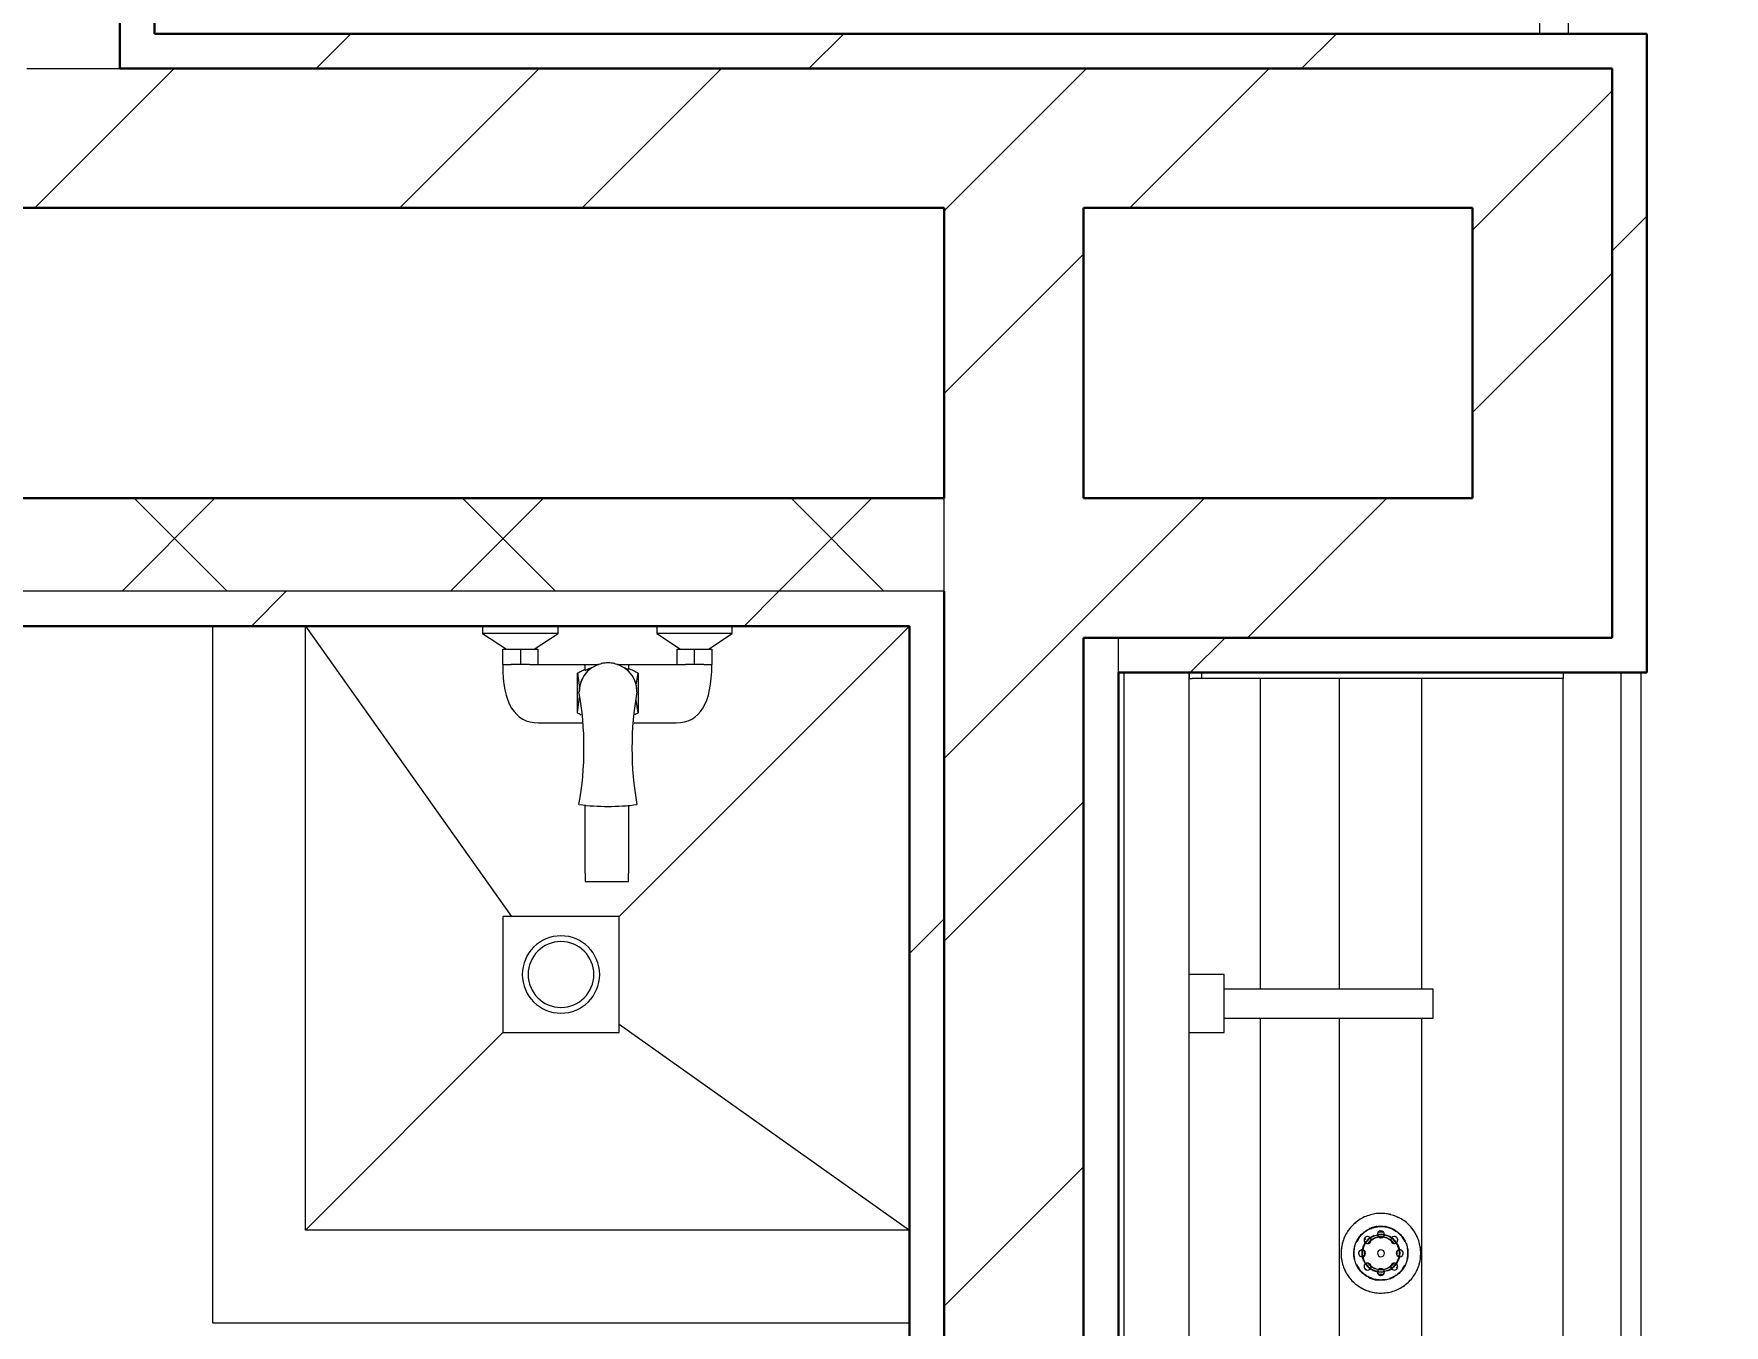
# Model space of a CAD drawing. Header units: millimetres. Extents: x -695119 to 412940, y -249585 to 622758.
# Drawn here: x 30243 to 31699, y 70698 to 71810 of the extents above; entities that cross this region are included whole.
import ezdxf
from ezdxf import colors
from ezdxf.entities.mleader import LeaderData, LeaderLine
from ezdxf.math import Vec2, Vec3

# ---------------------------------------------------------------- set-up
doc = ezdxf.new("R2010")
doc.units = ezdxf.units.MM
for name, color, linetype, lineweight in [('Витраж', 252, 'Continuous', 9), ('Обобщенные модели', 8, 'Continuous', 18), ('Сантехника', 252, 'Continuous', 18), ('Стены наружные', 252, 'Continuous', 18), ('Стены штриховка', 7, 'Continuous', 9)]:
    doc.layers.add(name, color=color, linetype=linetype, lineweight=lineweight)
doc.styles.add('GOST-2.304_Type-B_shrink', font='', dxfattribs={"width": 0.8})
doc.styles.get('GOST-2.304_Type-B_shrink').set_extended_font_data('GOST type B')

# ---------------------------------------------------------------- blocks, each defined once
blk = doc.blocks.new('1 этаж')
at = {"layer": 'Витраж', "color": 251, "lineweight": 18, "true_color": 0x636466}
for p, q in [((-13410.3, -9341.7), (-13410.3, -9366.7)), ((-13385.3, -9366.7), (-13385.3, -9341.7)), ((-13410.3, -9366.7), (-13385.3, -9366.7))]:
    blk.add_line(p, q, dxfattribs=at)
at = {"layer": 'Обобщенные модели', "color": 251, "true_color": 0x636466}
for p, q in [((-14552.8, -9876.7), (-14552.8, -10476.7)), ((-14472.8, -10396.7), (-14472.8, -9876.7)), ((-14472.8, -9876.7), (-14295.5, -10126.7)), ((-13952.8, -9876.7), (-14202.8, -10126.7)), ((-14472.8, -10396.7), (-14302.8, -10226.7)), ((-14202.8, -10219.5), (-13952.8, -10396.7)), ((-13952.8, -10396.7), (-14472.8, -10396.7)), ((-14552.8, -10476.7), (-13952.8, -10476.7))]:
    blk.add_line(p, q, dxfattribs=at)
at = {"layer": 'Обобщенные модели', "color": 251, "lineweight": 9, "true_color": 0x636466}
for centre, radius, start, end in [((-14212.3, -9933.2), 24.9, 0, 180), ((-14509.6, -9981.8), 276.6, 349.8828, 10.1172), ((-13915.1, -9981.8), 276.6, 169.8828, 190.1172), ((-14212.3, -9846), 186, 262.307, 277.693)]:
    blk.add_arc(centre, radius, start, end, dxfattribs=at)
for points, knots in [([(-14220.2, -9909.6), (-14220.4, -9909.6), (-14221.1, -9909.9), (-14221.9, -9910.2), (-14222.7, -9910.6), (-14223.2, -9910.8), (-14223.4, -9910.9)], [0.1967317, 0.1967317, 0.1967317, 0.1967317, 0.21428571, 0.25, 0.26785714, 0.28571429, 0.28571429, 0.28571429, 0.28571429]), ([(-14212.3, -9908.3), (-14213.3, -9908.3), (-14214.8, -9908.4), (-14216.7, -9908.7), (-14217.7, -9908.9), (-14218.1, -9909)], [0, 0, 0, 0, 0.0714286, 0.1071429, 0.1428571, 0.1428571, 0.1428571, 0.1428571]), ([(-14206.6, -9909), (-14207, -9908.9), (-14208, -9908.7), (-14209.9, -9908.4), (-14211.3, -9908.3), (-14212.3, -9908.3)], [0.8571429, 0.8571429, 0.8571429, 0.8571429, 0.8928571, 0.9285714, 1, 1, 1, 1]), ([(-14201.3, -9910.9), (-14201.5, -9910.8), (-14202, -9910.6), (-14202.8, -9910.2), (-14203.6, -9909.9), (-14204.3, -9909.6), (-14204.5, -9909.6)], [0.71428571, 0.71428571, 0.71428571, 0.71428571, 0.73214286, 0.75, 0.78571429, 0.8032683, 0.8032683, 0.8032683, 0.8032683]), ([(-14234.6, -9922), (-14234.8, -9922.5), (-14235.2, -9923.3), (-14235.6, -9924.4), (-14235.9, -9925), (-14235.9, -9925.3)], [0.71428571, 0.71428571, 0.71428571, 0.71428571, 0.75, 0.78571429, 0.80227909, 0.80227909, 0.80227909, 0.80227909]), ([(-14231.6, -9917.5), (-14231.9, -9917.8), (-14232.4, -9918.5), (-14232.9, -9919.2), (-14233.1, -9919.5)], [0.57142857, 0.57142857, 0.57142857, 0.57142857, 0.60714286, 0.63719083, 0.63719083, 0.63719083, 0.63719083]), ([(-14226, -9912.3), (-14226.2, -9912.5), (-14226.7, -9912.8), (-14227.3, -9913.3), (-14227.9, -9913.7), (-14228.4, -9914.1), (-14228.8, -9914.5), (-14229, -9914.7), (-14229.1, -9914.8)], [0.365798, 0.365798, 0.365798, 0.365798, 0.3928571, 0.4107143, 0.4285714, 0.4464286, 0.4642857, 0.4733784, 0.4733784, 0.4733784, 0.4733784]), ([(-14195.6, -9914.8), (-14195.6, -9914.7), (-14196.1, -9914.4), (-14196.7, -9913.9), (-14197.4, -9913.3), (-14198, -9912.8), (-14198.4, -9912.5), (-14198.7, -9912.3)], [0.5266216, 0.5266216, 0.5266216, 0.5266216, 0.5357143, 0.5714286, 0.5892857, 0.6071429, 0.634202, 0.634202, 0.634202, 0.634202]), ([(-14191.6, -9919.5), (-14191.8, -9919.2), (-14192.3, -9918.5), (-14192.8, -9917.8), (-14193, -9917.5)], [0.36280917, 0.36280917, 0.36280917, 0.36280917, 0.39285714, 0.42857143, 0.42857143, 0.42857143, 0.42857143]), ([(-14188.7, -9925.3), (-14188.8, -9925), (-14189, -9924.4), (-14189.5, -9923.3), (-14189.9, -9922.5), (-14190.1, -9922)], [0.19772091, 0.19772091, 0.19772091, 0.19772091, 0.21428571, 0.25, 0.28571429, 0.28571429, 0.28571429, 0.28571429])]:
    blk.add_open_spline(points, degree=3, knots=knots, dxfattribs=at)
for points in [[(-14236.6, -9927.4), (-14237, -9929.3), (-14237.2, -9931.2), (-14237.2, -9933.2)], [(-14187.4, -9933.2), (-14187.4, -9931.2), (-14187.7, -9929.3), (-14188.1, -9927.4)]]:
    blk.add_open_spline(points, degree=3, dxfattribs=at)
at = {"layer": 'Сантехника', "color": 251, "true_color": 0x636466}
for p, q in [((-14320.3, -9876.7), (-14320.3, -9883.1)), ((-14255.3, -9883.1), (-14255.3, -9876.7)), ((-14170.3, -9876.7), (-14170.3, -9883.1)), ((-14105.3, -9883.1), (-14105.3, -9876.7)), ((-14320.3, -9883.1), (-14299.8, -9896.7)), ((-14255.3, -9883.1), (-14320.3, -9883.1)), ((-14302.8, -9896.7), (-14287.8, -9896.7)), ((-14302.8, -9909.7), (-14302.8, -9896.7)), ((-14287.8, -9896.7), (-14272.8, -9896.7)), ((-14287.8, -9896.7), (-14287.8, -9909.7)), ((-14275.8, -9896.7), (-14255.3, -9883.1)), ((-14272.8, -9896.7), (-14272.8, -9909.7)), ((-14170.3, -9883.1), (-14149.8, -9896.7)), ((-14105.3, -9883.1), (-14170.3, -9883.1)), ((-14152.8, -9896.7), (-14137.8, -9896.7)), ((-14152.8, -9909.7), (-14152.8, -9896.7)), ((-14137.8, -9896.7), (-14122.8, -9896.7)), ((-14137.8, -9909.7), (-14137.8, -9896.7)), ((-14125.8, -9896.7), (-14105.3, -9883.1)), ((-14122.8, -9896.7), (-14122.8, -9909.7)), ((-14303, -9909.8), (-14295.7, -9909.8)), ((-14287.8, -9909.7), (-14295.7, -9909.7)), ((-14279.9, -9909.7), (-14287.8, -9909.7)), ((-14279.9, -9909.8), (-14232, -9909.7)), ((-14232, -9915), (-14232, -9909.7)), ((-14232, -9909.7), (-14220.2, -9909.7)), ((-14204.5, -9909.7), (-14194.8, -9909.7)), ((-14194.8, -9909.7), (-14194.8, -9914.1)), ((-14194.8, -9909.7), (-14145.7, -9909.8)), ((-14137.8, -9909.7), (-14145.7, -9909.7)), ((-14129.9, -9909.7), (-14137.8, -9909.7)), ((-14129.9, -9909.8), (-14122.9, -9909.8)), ((-14238.7, -9951.4), (-14238.7, -9917.3)), ((-14238.7, -9917.3), (-14236.8, -9930)), ((-14188.2, -9927.6), (-14186.3, -9917.3)), ((-14186.3, -9917.3), (-14186.3, -9951.4)), ((-13767.8, -11586.7), (-13767.8, -9916.7)), ((-13711.8, -9921.7), (-13711.8, -9916.7)), ((-13711.8, -9916.7), (-13711.8, -9921.7)), ((-13711.8, -11581.7), (-13711.8, -9921.7)), ((-13711.8, -9921.7), (-13709.4, -9921.7)), ((-13700.9, -9921.7), (-13709.4, -9921.7)), ((-13700.9, -9921.7), (-13700.9, -9916.7)), ((-13389.8, -9921.7), (-13700.9, -9921.7)), ((-13650.4, -10189.3), (-13650.4, -9921.7)), ((-13582.4, -10189.2), (-13582.4, -9921.7)), ((-13511.7, -10189.2), (-13511.7, -9921.7)), ((-13389.8, -9916.7), (-13389.8, -9921.7)), ((-13389.8, -11581.7), (-13389.8, -9921.7)), ((-13339.8, -11586.7), (-13339.8, -9916.7)), ((-13322.8, -11586.7), (-13322.8, -9916.7)), ((-14238.7, -9951.4), (-14236.9, -9937.6)), ((-14186.3, -9951.4), (-14188.1, -9940.6)), ((-14272.2, -9960), (-14234.9, -9960)), ((-14189.8, -9960), (-14153.7, -9960)), ((-14232, -10089.5), (-14232, -10030.7)), ((-14194.8, -10030.9), (-14194.8, -10089.5)), ((-14232, -10089.5), (-14232, -10096.7)), ((-14232, -10096.7), (-14194.8, -10096.7)), ((-14194.8, -10096.7), (-14194.8, -10089.5)), ((-14302.8, -10126.7), (-14302.8, -10226.7)), ((-14202.8, -10126.7), (-14302.8, -10126.7)), ((-14202.8, -10226.7), (-14202.8, -10126.7)), ((-13681.8, -10176.7), (-13711.8, -10176.7)), ((-13681.8, -10226.7), (-13681.8, -10176.7)), ((-13501.8, -10189.2), (-13681.8, -10189.2)), ((-13501.8, -10214.2), (-13501.8, -10189.2)), ((-13681.8, -10214.2), (-13501.8, -10214.2)), ((-13650.4, -10739.3), (-13650.4, -10214.2)), ((-13582.4, -10739.2), (-13582.4, -10214.2)), ((-13511.7, -10739.2), (-13511.7, -10214.2)), ((-14302.8, -10226.7), (-14202.8, -10226.7)), ((-13711.8, -10226.7), (-13681.8, -10226.7))]:
    blk.add_line(p, q, dxfattribs=at)
at = {"layer": 'Сантехника', "color": 251, "true_color": 0x636466, "flags": 128}
for points in [[(-13512.5, -10416.7), (-13512.5, -10415.4), (-13512.6, -10414), (-13512.7, -10412.6), (-13512.9, -10411.3), (-13513.2, -10409.9), (-13513.5, -10408.6), (-13513.8, -10407.3), (-13514.2, -10405.9), (-13514.7, -10404.6), (-13515.2, -10403.4), (-13515.8, -10402.1), (-13516.4, -10400.9), (-13517, -10399.7), (-13517.7, -10398.5), (-13518.5, -10397.4), (-13519.3, -10396.2), (-13520.1, -10395.2), (-13521, -10394.1), (-13521.9, -10393.1), (-13522.9, -10392.1), (-13523.9, -10391.2), (-13524.9, -10390.3), (-13526, -10389.4), (-13527.1, -10388.6), (-13528.3, -10387.9), (-13529.4, -10387.2), (-13530.6, -10386.5), (-13531.9, -10385.9), (-13533.1, -10385.3), (-13534.4, -10384.8), (-13535.7, -10384.3), (-13537, -10383.9), (-13538.3, -10383.5), (-13539.6, -10383.2), (-13541, -10382.9), (-13542.3, -10382.7), (-13543.7, -10382.6), (-13545.1, -10382.5), (-13546.4, -10382.4), (-13547.8, -10382.4), (-13549.2, -10382.5), (-13550.5, -10382.6), (-13551.9, -10382.8), (-13553.3, -10383), (-13554.6, -10383.3), (-13555.9, -10383.7), (-13557.2, -10384.1), (-13558.5, -10384.5), (-13559.8, -10385), (-13561.1, -10385.5), (-13562.3, -10386.1), (-13563.5, -10386.8), (-13564.7, -10387.5), (-13565.9, -10388.2), (-13567, -10389), (-13568.1, -10389.8), (-13569.1, -10390.7), (-13570.2, -10391.6), (-13571.1, -10392.6), (-13572.1, -10393.6), (-13573, -10394.6), (-13573.9, -10395.7), (-13574.7, -10396.8), (-13575.5, -10397.9), (-13576.2, -10399), (-13576.9, -10400.2), (-13577.5, -10401.5), (-13578.1, -10402.7), (-13578.6, -10404), (-13579.1, -10405.2), (-13579.6, -10406.5), (-13579.9, -10407.9), (-13580.3, -10409.2), (-13580.5, -10410.5), (-13580.8, -10411.9), (-13580.9, -10413.3), (-13581, -10414.6), (-13581.1, -10416), (-13581.1, -10416.7)], [(-13570.1, -10416.7), (-13570.1, -10415.8), (-13570, -10414.9), (-13569.9, -10413.9), (-13569.8, -10413), (-13569.6, -10412.1), (-13569.4, -10411.2), (-13569.2, -10410.3), (-13568.9, -10409.4), (-13568.6, -10408.5), (-13568.3, -10407.7), (-13567.9, -10406.8), (-13567.5, -10406), (-13567, -10405.2), (-13566.5, -10404.4), (-13566, -10403.6), (-13565.5, -10402.8), (-13564.9, -10402.1), (-13564.3, -10401.4), (-13563.7, -10400.7), (-13563, -10400), (-13562.4, -10399.4), (-13561.6, -10398.8), (-13560.9, -10398.2), (-13560.2, -10397.6), (-13559.4, -10397.1), (-13558.6, -10396.6), (-13557.8, -10396.2), (-13557, -10395.8), (-13556.1, -10395.4), (-13555.2, -10395), (-13554.4, -10394.7), (-13553.5, -10394.4), (-13552.6, -10394.2), (-13551.7, -10393.9), (-13550.8, -10393.8), (-13549.8, -10393.6), (-13548.9, -10393.5), (-13548, -10393.5), (-13547.1, -10393.4), (-13546.1, -10393.4), (-13545.2, -10393.5), (-13544.3, -10393.6), (-13543.3, -10393.7), (-13542.4, -10393.8), (-13541.5, -10394), (-13540.6, -10394.3), (-13539.7, -10394.5), (-13538.8, -10394.8), (-13538, -10395.2), (-13537.1, -10395.5), (-13536.3, -10395.9), (-13535.4, -10396.4), (-13534.6, -10396.9), (-13533.9, -10397.4), (-13533.1, -10397.9), (-13532.3, -10398.5), (-13531.6, -10399), (-13530.9, -10399.7), (-13530.3, -10400.3), (-13529.6, -10401), (-13529, -10401.7), (-13528.4, -10402.4), (-13527.9, -10403.2), (-13527.3, -10403.9), (-13526.8, -10404.7), (-13526.4, -10405.5), (-13525.9, -10406.4), (-13525.5, -10407.2), (-13525.2, -10408.1), (-13524.8, -10408.9), (-13524.6, -10409.8), (-13524.3, -10410.7), (-13524.1, -10411.6), (-13523.9, -10412.5), (-13523.7, -10413.4), (-13523.6, -10414.4), (-13523.5, -10415.3), (-13523.5, -10416.2), (-13523.5, -10416.7)], [(-13567.2, -10406.1), (-13566.8, -10405.3), (-13566.3, -10404.5), (-13565.8, -10403.7), (-13565.3, -10403), (-13564.7, -10402.2), (-13564.1, -10401.5), (-13563.5, -10400.9), (-13562.9, -10400.2), (-13562.2, -10399.6), (-13561.5, -10399), (-13560.8, -10398.4)], [(-13563.3, -10400.3), (-13564, -10401), (-13564.6, -10401.7), (-13565.2, -10402.4), (-13565.7, -10403.2), (-13566.3, -10403.9), (-13566.8, -10404.7), (-13567.2, -10405.5)], [(-13563, -10416.7), (-13563, -10416.1), (-13562.9, -10415.4), (-13562.9, -10414.8), (-13562.8, -10414.2), (-13562.7, -10413.5), (-13562.5, -10412.9), (-13562.4, -10412.3), (-13562.2, -10411.6), (-13562, -10411), (-13561.7, -10410.4), (-13561.5, -10409.8), (-13561.2, -10409.3), (-13560.9, -10408.7), (-13560.5, -10408.1), (-13560.2, -10407.6), (-13559.8, -10407.1), (-13559.4, -10406.5), (-13559, -10406), (-13558.5, -10405.6), (-13558.1, -10405.1), (-13557.6, -10404.7), (-13557.1, -10404.2), (-13556.6, -10403.8), (-13556.1, -10403.5), (-13555.6, -10403.1)], [(-13560, -10397.9), (-13559.2, -10397.3), (-13558.5, -10396.9), (-13557.7, -10396.4), (-13556.8, -10396), (-13556, -10395.6), (-13555.1, -10395.3), (-13554.3, -10394.9), (-13553.4, -10394.7), (-13552.5, -10394.4), (-13551.6, -10394.2), (-13550.7, -10394), (-13549.8, -10393.9), (-13548.9, -10393.8), (-13548, -10393.7), (-13547.1, -10393.7), (-13546.1, -10393.7), (-13545.2, -10393.7), (-13544.3, -10393.8), (-13543.4, -10393.9), (-13542.5, -10394.1), (-13541.6, -10394.3), (-13540.7, -10394.5), (-13539.8, -10394.8), (-13538.9, -10395.1), (-13538.1, -10395.4), (-13537.2, -10395.8), (-13536.4, -10396.2), (-13535.6, -10396.6), (-13534.8, -10397.1), (-13534, -10397.6), (-13533.2, -10398.1), (-13532.5, -10398.7), (-13531.8, -10399.2), (-13531.1, -10399.9), (-13530.4, -10400.5), (-13529.8, -10401.2), (-13529.2, -10401.9), (-13528.6, -10402.6), (-13528.1, -10403.3), (-13527.6, -10404.1), (-13527.1, -10404.9), (-13526.6, -10405.7)], [(-13550.3, -10393.7), (-13551.2, -10393.8), (-13552.1, -10394), (-13553, -10394.3), (-13553.9, -10394.5), (-13554.8, -10394.8), (-13555.6, -10395.2), (-13556.5, -10395.5), (-13557.3, -10395.9)], [(-13550.2, -10400.9), (-13549.6, -10400.8), (-13548.9, -10400.7), (-13548.3, -10400.6), (-13547.6, -10400.6), (-13547, -10400.5), (-13546.3, -10400.5), (-13545.7, -10400.6), (-13545, -10400.6), (-13544.4, -10400.7), (-13543.8, -10400.8)], [(-13536.1, -10396), (-13536.7, -10395.8), (-13537.5, -10395.4), (-13538.4, -10395), (-13539.2, -10394.7), (-13540.1, -10394.4), (-13541, -10394.2), (-13541.9, -10393.9), (-13542.8, -10393.8), (-13543.8, -10393.6)], [(-13537.8, -10403.3), (-13537.3, -10403.6), (-13536.8, -10404), (-13536.3, -10404.4), (-13535.8, -10404.9), (-13535.3, -10405.3), (-13534.9, -10405.8), (-13534.4, -10406.3), (-13534, -10406.8), (-13533.6, -10407.3), (-13533.3, -10407.8), (-13532.9, -10408.4), (-13532.6, -10408.9), (-13532.3, -10409.5), (-13532, -10410.1), (-13531.8, -10410.7), (-13531.5, -10411.3), (-13531.3, -10411.9), (-13531.2, -10412.5), (-13531, -10413.2), (-13530.9, -10413.8), (-13530.8, -10414.4), (-13530.7, -10415.1), (-13530.6, -10415.7), (-13530.6, -10416.4), (-13530.6, -10416.7)], [(-13526.6, -10405.2), (-13527.1, -10404.4), (-13527.6, -10403.6), (-13528.1, -10402.8), (-13528.7, -10402.1), (-13529.3, -10401.4), (-13529.9, -10400.7), (-13530.6, -10400)], [(-13581.1, -10416.7), (-13581.1, -10418.1), (-13581, -10419.5), (-13580.9, -10420.8), (-13580.7, -10422.2), (-13580.4, -10423.5), (-13580.1, -10424.9), (-13579.8, -10426.2), (-13579.4, -10427.5), (-13578.9, -10428.8), (-13578.4, -10430.1), (-13577.8, -10431.3), (-13577.2, -10432.6), (-13576.6, -10433.8), (-13575.9, -10435), (-13575.1, -10436.1), (-13574.3, -10437.2), (-13573.5, -10438.3), (-13572.6, -10439.3), (-13571.7, -10440.4), (-13570.7, -10441.3), (-13569.7, -10442.3), (-13568.7, -10443.2), (-13567.6, -10444), (-13566.5, -10444.8), (-13565.3, -10445.6), (-13564.2, -10446.3), (-13563, -10447), (-13561.7, -10447.6), (-13560.5, -10448.2), (-13559.2, -10448.7), (-13557.9, -10449.2), (-13556.6, -10449.6), (-13555.3, -10450), (-13554, -10450.3), (-13552.6, -10450.5), (-13551.3, -10450.7), (-13549.9, -10450.9), (-13548.5, -10451), (-13547.2, -10451), (-13545.8, -10451), (-13544.4, -10450.9), (-13543.1, -10450.8), (-13541.7, -10450.6), (-13540.4, -10450.4), (-13539, -10450.1), (-13537.7, -10449.8), (-13536.4, -10449.4), (-13535.1, -10449), (-13533.8, -10448.5), (-13532.5, -10447.9), (-13531.3, -10447.3), (-13530.1, -10446.7), (-13528.9, -10446), (-13527.7, -10445.2), (-13526.6, -10444.5), (-13525.5, -10443.6), (-13524.5, -10442.8), (-13523.4, -10441.8), (-13522.5, -10440.9), (-13521.5, -10439.9), (-13520.6, -10438.9), (-13519.7, -10437.8), (-13518.9, -10436.7), (-13518.1, -10435.6), (-13517.4, -10434.4), (-13516.7, -10433.2), (-13516.1, -10432), (-13515.5, -10430.8), (-13515, -10429.5), (-13514.5, -10428.2), (-13514, -10426.9), (-13513.7, -10425.6), (-13513.3, -10424.3), (-13513.1, -10422.9), (-13512.8, -10421.6), (-13512.7, -10420.2), (-13512.6, -10418.8), (-13512.5, -10417.5), (-13512.5, -10416.7)], [(-13569.8, -10412.8), (-13569.9, -10413.4), (-13570, -10414.4), (-13570.1, -10415.3), (-13570.1, -10416.2), (-13570.1, -10416.7)], [(-13570.1, -10416.7), (-13570.1, -10417.7), (-13570, -10418.6), (-13569.9, -10419.5), (-13569.8, -10420.4)], [(-13523.5, -10416.7), (-13523.5, -10417.7), (-13523.6, -10418.6), (-13523.7, -10419.5), (-13523.8, -10420.4), (-13524, -10421.4), (-13524.2, -10422.3), (-13524.4, -10423.2), (-13524.7, -10424.1), (-13525, -10424.9), (-13525.3, -10425.8), (-13525.7, -10426.7), (-13526.1, -10427.5), (-13526.6, -10428.3), (-13527.1, -10429.1), (-13527.6, -10429.9), (-13528.1, -10430.6), (-13528.7, -10431.4), (-13529.3, -10432.1), (-13529.9, -10432.8), (-13530.6, -10433.4), (-13531.2, -10434.1), (-13532, -10434.7), (-13532.7, -10435.3), (-13533.4, -10435.8), (-13534.2, -10436.3), (-13535, -10436.8), (-13535.8, -10437.3), (-13536.7, -10437.7), (-13537.5, -10438.1), (-13538.4, -10438.4), (-13539.2, -10438.8), (-13540.1, -10439.1), (-13541, -10439.3), (-13541.9, -10439.5), (-13542.8, -10439.7), (-13543.8, -10439.8), (-13544.7, -10439.9), (-13545.6, -10440), (-13546.5, -10440), (-13547.5, -10440), (-13548.4, -10440), (-13549.3, -10439.9), (-13550.3, -10439.8), (-13551.2, -10439.6), (-13552.1, -10439.4), (-13553, -10439.2), (-13553.9, -10438.9), (-13554.8, -10438.6), (-13555.6, -10438.3), (-13556.5, -10437.9), (-13557.3, -10437.5), (-13558.2, -10437.1), (-13559, -10436.6), (-13559.7, -10436.1), (-13560.5, -10435.6), (-13561.3, -10435), (-13562, -10434.4), (-13562.7, -10433.8), (-13563.3, -10433.1), (-13564, -10432.5), (-13564.6, -10431.8), (-13565.2, -10431), (-13565.7, -10430.3), (-13566.3, -10429.5), (-13566.8, -10428.7), (-13567.2, -10427.9), (-13567.7, -10427.1), (-13568.1, -10426.3), (-13568.4, -10425.4), (-13568.8, -10424.5), (-13569, -10423.7), (-13569.3, -10422.8), (-13569.5, -10421.9), (-13569.7, -10420.9), (-13569.9, -10420), (-13570, -10419.1), (-13570.1, -10418.2), (-13570.1, -10417.2), (-13570.1, -10416.7)], [(-13569.8, -10416.7), (-13569.8, -10415.8), (-13569.8, -10414.9), (-13569.7, -10414), (-13569.5, -10413.1), (-13569.4, -10412.2), (-13569.2, -10411.3)], [(-13569.3, -10421.8), (-13569.5, -10420.9), (-13569.6, -10420), (-13569.7, -10419.1), (-13569.8, -10418.1), (-13569.8, -10417.2), (-13569.8, -10416.7)], [(-13555.8, -10430.2), (-13556.3, -10429.8), (-13556.9, -10429.4), (-13557.4, -10429), (-13557.8, -10428.6), (-13558.3, -10428.1), (-13558.7, -10427.7), (-13559.2, -10427.2), (-13559.6, -10426.7), (-13560, -10426.2), (-13560.3, -10425.6), (-13560.7, -10425.1), (-13561, -10424.5), (-13561.3, -10423.9), (-13561.6, -10423.4), (-13561.8, -10422.8), (-13562.1, -10422.2), (-13562.3, -10421.5), (-13562.5, -10420.9), (-13562.6, -10420.3), (-13562.7, -10419.7), (-13562.8, -10419), (-13562.9, -10418.4), (-13563, -10417.7), (-13563, -10417.1), (-13563, -10416.7)], [(-13530.6, -10416.7), (-13530.6, -10417.4), (-13530.7, -10418), (-13530.7, -10418.7), (-13530.8, -10419.3), (-13530.9, -10419.9), (-13531.1, -10420.6), (-13531.2, -10421.2), (-13531.4, -10421.8), (-13531.6, -10422.4), (-13531.9, -10423), (-13532.1, -10423.6), (-13532.4, -10424.2), (-13532.7, -10424.8), (-13533.1, -10425.3), (-13533.4, -10425.9), (-13533.8, -10426.4), (-13534.2, -10426.9), (-13534.6, -10427.4), (-13535.1, -10427.9), (-13535.5, -10428.4), (-13536, -10428.8), (-13536.5, -10429.2), (-13537, -10429.6), (-13537.5, -10430), (-13538, -10430.4)], [(-13523.8, -10416.7), (-13523.8, -10417.7), (-13523.8, -10418.6), (-13523.9, -10419.5), (-13524.1, -10420.4), (-13524.2, -10421.3), (-13524.4, -10422.2)], [(-13524.3, -10411.7), (-13524.1, -10412.6), (-13524, -10413.5), (-13523.9, -10414.4), (-13523.8, -10415.3), (-13523.8, -10416.2), (-13523.8, -10416.7)], [(-13523.9, -10420.9), (-13523.7, -10420), (-13523.6, -10419.1), (-13523.5, -10418.2), (-13523.5, -10417.2), (-13523.5, -10416.7)], [(-13523.5, -10416.7), (-13523.5, -10415.8), (-13523.6, -10414.9), (-13523.7, -10413.9), (-13523.8, -10413)], [(-13542.9, -10439.4), (-13543.8, -10439.6), (-13544.7, -10439.7), (-13545.6, -10439.7), (-13546.6, -10439.8), (-13547.5, -10439.8), (-13548.4, -10439.7), (-13549.3, -10439.6), (-13550.2, -10439.5), (-13551.1, -10439.4), (-13552, -10439.2), (-13552.9, -10438.9), (-13553.8, -10438.7), (-13554.7, -10438.4), (-13555.5, -10438), (-13556.4, -10437.7), (-13557.2, -10437.3), (-13558, -10436.8), (-13558.8, -10436.4), (-13559.6, -10435.9), (-13560.4, -10435.4), (-13561.1, -10434.8), (-13561.8, -10434.2), (-13562.5, -10433.6), (-13563.2, -10433), (-13563.8, -10432.3), (-13564.4, -10431.6), (-13565, -10430.9), (-13565.5, -10430.1), (-13566.1, -10429.4), (-13566.5, -10428.6), (-13567, -10427.8)], [(-13567, -10428.3), (-13566.5, -10429.1), (-13566, -10429.9), (-13565.5, -10430.6), (-13564.9, -10431.4), (-13564.3, -10432.1), (-13563.7, -10432.8), (-13563, -10433.4)], [(-13543.5, -10432.6), (-13544, -10432.7), (-13544.7, -10432.8), (-13545.3, -10432.9), (-13546, -10432.9), (-13546.6, -10432.9), (-13547.3, -10432.9), (-13547.9, -10432.9), (-13548.6, -10432.8), (-13549.2, -10432.8), (-13549.8, -10432.6), (-13550.1, -10432.6)], [(-13533.6, -10435.6), (-13534.4, -10436.1), (-13535.1, -10436.6), (-13535.9, -10437), (-13536.8, -10437.5), (-13537.6, -10437.9), (-13538.5, -10438.2), (-13539.3, -10438.5)], [(-13526.4, -10427.4), (-13526.8, -10428.2), (-13527.3, -10429), (-13527.8, -10429.7), (-13528.3, -10430.5), (-13528.9, -10431.2), (-13529.5, -10431.9), (-13530.1, -10432.6), (-13530.8, -10433.3), (-13531.4, -10433.9), (-13532.1, -10434.5), (-13532.8, -10435.1)], [(-13530.3, -10433.1), (-13529.6, -10432.5), (-13529, -10431.8), (-13528.4, -10431), (-13527.9, -10430.3), (-13527.3, -10429.5), (-13526.8, -10428.7), (-13526.4, -10427.9)], [(-13557.8, -10437.3), (-13557, -10437.7), (-13556.1, -10438.1), (-13555.2, -10438.4), (-13554.4, -10438.8), (-13553.5, -10439.1), (-13552.6, -10439.3), (-13551.7, -10439.5), (-13550.8, -10439.7), (-13549.8, -10439.8)], [(-13538.8, -10438.6), (-13538, -10438.3), (-13537.1, -10437.9), (-13536.3, -10437.5), (-13536.1, -10437.4)]]:
    blk.add_lwpolyline(points, dxfattribs=at)
at = {"layer": 'Сантехника', "color": 251, "true_color": 0x636466}
for centre, radius, start, end in [((-14252.8, -10176.7), 33.3, 0, 180), ((-14252.8, -10176.7), 28.3, 0, 180), ((-14252.8, -10176.7), 33.3, 180, 0), ((-14252.8, -10176.7), 28.3, 180, 0), ((-13546.8, -10416.7), 34.3, 112.2071, 130.7179), ((-13546.8, -10416.7), 34.3, 81.2405, 94.5295), ((-13546.8, -10416.7), 34.3, 75.5624, 79.0767), ((-13546.8, -10416.7), 34.3, 56.5875, 71.3412), ((-13546.8, -10416.7), 34.3, 145.0376, 161.2102), ((-13546.8, -10416.7), 23, 144, 154.1058), ((-13546.8, -10416.7), 15.9, 0, 180), ((-13546.8, -10416.7), 16.2, 136.7674, 155.2568), ((-13558.3, -10405.3), 3, 45, 225), ((-13558.3, -10405.3), 3, 135, 195), ((-13546.8, -10416.7), 18.1, 136.4294, 141.4432), ((-13558.3, -10405.3), 3, 210, 225), ((-13558.3, -10405.3), 3, 225, 45), ((-13558.3, -10405.3), 3, 90, 120), ((-13546.8, -10416.7), 16.2, 110.5449, 135), ((-13546.8, -10416.7), 14.1, 136.2949, 141.7649), ((-13546.8, -10416.7), 14.1, 127.2178, 138.2234), ((-13546.8, -10416.7), 14.1, 125.0449, 135), ((-13546.8, -10416.7), 13.9, 45, 135), ((-13546.8, -10416.7), 13.9, 45, 135), ((-13558.3, -10405.3), 3, 330, 45), ((-13546.8, -10416.7), 14.1, 113.7949, 123.75), ((-13546.8, -10416.7), 14.1, 102.5449, 112.5), ((-13546.8, -10416.7), 16.2, 48.5253, 101.028), ((-13546.8, -10400.5), 3, 0, 180), ((-13546.8, -10400.5), 3, 100.5906, 180), ((-13546.8, -10400.5), 3, 180, 255), ((-13546.8, -10400.5), 3, 180, 0), ((-13546.8, -10416.7), 14.1, 92.4724, 101.25), ((-13546.8, -10416.7), 14.1, 84.6458, 100.001), ((-13546.8, -10416.7), 18.1, 83.5568, 96.4432), ((-13546.8, -10400.5), 3, 0, 90), ((-13546.8, -10416.7), 14.1, 80.0449, 90), ((-13546.8, -10400.5), 3, 285, 0), ((-13546.8, -10416.7), 14.1, 68.7949, 78.75), ((-13546.8, -10416.7), 14.1, 57.5449, 67.5), ((-13546.8, -10416.7), 14.1, 46.2949, 56.25), ((-13546.8, -10416.7), 14.1, 42.2028, 55.2148), ((-13535.3, -10405.3), 3, 135, 210), ((-13535.3, -10405.3), 3, 135, 315), ((-13535.3, -10405.3), 3, 315, 135), ((-13546.8, -10416.7), 14.1, 38.2351, 45), ((-13535.3, -10405.3), 3, 60, 90), ((-13546.8, -10416.7), 16.2, 39.3943, 45), ((-13535.3, -10405.3), 3, 345, 45), ((-13535.3, -10405.3), 3, 315, 330), ((-13546.8, -10416.7), 23, 25.3123, 36), ((-13546.8, -10416.7), 34.3, 20.4173, 38.2302), ((-13546.8, -10416.7), 34.3, 170.2639, 180), ((-13546.8, -10416.7), 34.3, 180, 184.4583), ((-13546.8, -10416.7), 34.3, 186.4389, 190.0463), ((-13546.8, -10416.7), 34.3, 164.3157, 167.198), ((-13563, -10416.7), 3, 90, 180), ((-13563, -10416.7), 3, 150, 180), ((-13563, -10416.7), 3, 180, 210), ((-13563, -10416.7), 3, 180, 270), ((-13563, -10416.7), 3, 90, 105), ((-13563, -10416.7), 3, 255, 270), ((-13546.8, -10416.7), 16.2, 158.4339, 180), ((-13563, -10416.7), 3, 30, 90), ((-13563, -10416.7), 3, 0, 90), ((-13563, -10416.7), 3, 270, 0), ((-13563, -10416.7), 3, 270, 330), ((-13546.8, -10416.7), 15.9, 180, 0), ((-13546.8, -10416.7), 14.1, 173.2684, 180), ((-13546.8, -10416.7), 14.1, 180, 186.7316), ((-13558.3, -10405.3), 3, 225, 285), ((-13546.8, -10416.7), 3, 0, 180), ((-13546.8, -10416.7), 3, 180, 0), ((-13535.3, -10405.3), 3, 255, 315), ((-13530.6, -10416.7), 3, 90, 180), ((-13530.6, -10416.7), 3, 180, 270), ((-13530.6, -10416.7), 3, 90, 150), ((-13530.6, -10416.7), 3, 210, 270), ((-13546.8, -10416.7), 14.1, 0, 6.7316), ((-13546.8, -10416.7), 14.1, 353.2684, 0), ((-13546.8, -10416.7), 16.2, 338.4339, 0), ((-13530.6, -10416.7), 3, 75, 90), ((-13530.6, -10416.7), 3, 0, 90), ((-13530.6, -10416.7), 3, 270, 0), ((-13530.6, -10416.7), 3, 270, 285), ((-13530.6, -10416.7), 3, 0, 30), ((-13530.6, -10416.7), 3, 330, 0), ((-13546.8, -10416.7), 34.3, 6.3782, 10.0463), ((-13546.8, -10416.7), 34.3, 352.082, 0), ((-13546.8, -10416.7), 34.3, 0, 4.4583), ((-13546.8, -10416.7), 34.3, 200.4173, 218.2302), ((-13546.8, -10416.7), 23, 205.3123, 216), ((-13558.3, -10428.2), 3, 135, 315), ((-13558.3, -10428.2), 3, 165, 225), ((-13558.3, -10428.2), 3, 135, 150), ((-13558.3, -10428.2), 3, 75, 135), ((-13558.3, -10428.2), 3, 315, 135), ((-13558.3, -10428.2), 3, 240, 270), ((-13546.8, -10416.7), 16.2, 225, 279.3844), ((-13546.8, -10416.7), 14.1, 218.2351, 225), ((-13546.8, -10416.7), 14.1, 221.7766, 232.7822), ((-13546.8, -10416.7), 13.9, 225, 315), ((-13546.8, -10416.7), 13.9, 225, 315), ((-13546.8, -10416.7), 14.1, 226.2949, 236.25), ((-13558.3, -10428.2), 3, 315, 30), ((-13546.8, -10416.7), 14.1, 237.5449, 247.5), ((-13546.8, -10416.7), 14.1, 248.7949, 258.75), ((-13546.8, -10432.9), 3, 0, 180), ((-13546.8, -10432.9), 3, 105, 173.3284), ((-13546.8, -10432.9), 3, 180, 259.4094), ((-13546.8, -10432.9), 3, 180, 0), ((-13546.8, -10416.7), 14.1, 260.0449, 270), ((-13546.8, -10416.7), 14.1, 260.5238, 275.3542), ((-13546.8, -10416.7), 18.1, 263.5568, 276.4432), ((-13546.8, -10432.9), 3, 270, 0), ((-13546.8, -10416.7), 14.1, 271.2949, 281.25), ((-13546.8, -10432.9), 3, 6.6716, 75), ((-13546.8, -10416.7), 14.1, 282.5449, 292.5), ((-13546.8, -10416.7), 14.1, 293.7949, 303.75), ((-13546.8, -10416.7), 16.2, 290.5449, 311.4747), ((-13546.8, -10416.7), 14.1, 304.7852, 317.7972), ((-13546.8, -10416.7), 14.1, 305.0449, 315), ((-13535.3, -10428.2), 3, 45, 225), ((-13535.3, -10428.2), 3, 150, 225), ((-13535.3, -10428.2), 3, 225, 45), ((-13546.8, -10416.7), 14.1, 316.2949, 321.7649), ((-13535.3, -10428.2), 3, 45, 105), ((-13546.8, -10416.7), 16.2, 315, 320.552), ((-13535.3, -10428.2), 3, 270, 300), ((-13546.8, -10416.7), 18.1, 316.1528, 321.4432), ((-13535.3, -10428.2), 3, 30, 45), ((-13535.3, -10428.2), 3, 315, 15), ((-13546.8, -10416.7), 23, 324, 334.1058), ((-13546.8, -10416.7), 34.3, 325.0376, 341.2102), ((-13546.8, -10416.7), 34.3, 344.3157, 347.198), ((-13546.8, -10416.7), 34.3, 236.5875, 252.8932), ((-13546.8, -10416.7), 34.3, 255.5624, 259.0767), ((-13546.8, -10416.7), 34.3, 261.2405, 274.5295), ((-13546.8, -10416.7), 34.3, 292.2071, 310.7179), ((-13546.8, -10416.7), 34.3, 313.5244, 316.5478)]:
    blk.add_arc(centre, radius, start, end, dxfattribs=at)
for points in [[(-14303, -9909.8), (-14303, -9943.2), (-14292.7, -9960), (-14272.2, -9960)], [(-14232, -9915), (-14229.9, -9913.8), (-14227.7, -9912.8), (-14225.4, -9912)], [(-14153.7, -9960), (-14133.2, -9960), (-14122.9, -9943.2), (-14122.9, -9909.8)], [(-14238.7, -9917.3), (-14237.7, -9916.7), (-14235.4, -9915.4), (-14233.1, -9914.3), (-14232, -9913.8)], [(-14198.5, -9912.4), (-14197.3, -9912.9), (-14196.1, -9913.5), (-14194.8, -9914.1)], [(-14194.8, -9913.1), (-14193.3, -9913.6), (-14190.3, -9915), (-14187.6, -9916.5), (-14186.3, -9917.3)], [(-14235.4, -9953.3), (-14236.6, -9952.7), (-14237.7, -9952.1), (-14238.7, -9951.4)], [(-14186.3, -9951.4), (-14187.2, -9952), (-14188.2, -9952.5), (-14189.2, -9953.1)]]:
    blk.add_open_spline(points, degree=3, dxfattribs=at)
at = {"layer": 'Стены наружные', "color": 251, "lineweight": 30, "true_color": 0x636466}
for p, q in [((-14632.8, -9396.7), (-14632.8, -5341.7)), ((-14602.8, -9366.7), (-14602.8, -5371.7)), ((-13317.8, -9366.7), (-14602.8, -9366.7)), ((-13317.8, -9916.7), (-13317.8, -9366.7)), ((-13347.8, -9396.7), (-14632.8, -9396.7)), ((-13347.8, -9886.7), (-13347.8, -9396.7)), ((-15522.8, -9516.7), (-13922.8, -9516.7)), ((-13922.8, -9516.7), (-13922.8, -9766.7)), ((-13802.8, -9766.7), (-13802.8, -9516.7)), ((-13802.8, -9516.7), (-13467.8, -9516.7)), ((-13467.8, -9516.7), (-13467.8, -9766.7)), ((-13922.8, -9766.7), (-14750.3, -9766.7)), ((-13467.8, -9766.7), (-13802.8, -9766.7)), ((-13922.8, -9846.7), (-13922.8, -11616.7)), ((-15492.8, -9876.7), (-13952.8, -9876.7)), ((-13952.8, -9876.7), (-13952.8, -10736.7)), ((-13802.8, -11616.7), (-13802.8, -9886.7)), ((-13347.8, -9886.7), (-13802.8, -9886.7)), ((-13772.8, -11586.7), (-13772.8, -9916.7)), ((-13772.8, -9916.7), (-13317.8, -9916.7))]:
    blk.add_line(p, q, dxfattribs=at)
at = {"layer": 'Стены наружные', "color": 251, "linetype": 'Continuous', "lineweight": 9, "true_color": 0x636466}
for p, q in [((-14463.7, -9396.7), (-14433.7, -9366.7)), ((-14039.4, -9396.7), (-14009.4, -9366.7)), ((-13615.1, -9396.7), (-13585.1, -9366.7)), ((-14706, -9516.7), (-14586, -9396.7)), ((-14391.7, -9516.7), (-14271.7, -9396.7)), ((-14234.5, -9516.7), (-14114.5, -9396.7)), ((-13920.2, -9516.7), (-13800.2, -9396.7)), ((-13763.1, -9516.7), (-13643.1, -9396.7)), ((-13448.7, -9516.7), (-13347.8, -9415.8)), ((-13922.8, -9519.3), (-13920.2, -9516.7)), ((-13467.8, -9535.8), (-13448.7, -9516.7)), ((-13347.8, -9553.7), (-13317.8, -9523.7)), ((-13922.8, -9676.5), (-13802.8, -9556.5)), ((-13467.8, -9692.9), (-13347.8, -9572.9)), ((-14630.8, -9846.7), (-14550.8, -9766.7)), ((-14540.3, -9846.7), (-14620.3, -9766.7)), ((-14348, -9846.7), (-14268, -9766.7)), ((-14257.5, -9846.7), (-14337.5, -9766.7)), ((-14065.1, -9846.7), (-13985.1, -9766.7)), ((-13974.7, -9846.7), (-14054.7, -9766.7)), ((-13802.8, -9870.8), (-13698.7, -9766.7)), ((-13661.6, -9886.7), (-13541.6, -9766.7)), ((-14519.4, -9876.7), (-14489.4, -9846.7)), ((-14095.1, -9876.7), (-14065.1, -9846.7)), ((-13922.8, -9990.8), (-13802.8, -9870.8)), ((-13710.9, -9916.7), (-13680.9, -9886.7)), ((-13922.8, -10147.9), (-13802.8, -10027.9)), ((-13952.8, -10158.7), (-13922.8, -10128.7)), ((-13922.8, -10462.2), (-13802.8, -10342.2))]:
    blk.add_line(p, q, dxfattribs=at)
at = {"layer": 'Стены штриховка', "color": 251, "true_color": 0x636466}
for p, q in [((-14712.8, -9396.7), (-14632.8, -9396.7)), ((-13922.8, -9846.7), (-13922.8, -9766.7)), ((-13922.8, -9846.7), (-14750.3, -9846.7)), ((-13772.8, -9916.7), (-13772.8, -9886.7))]:
    blk.add_line(p, q, dxfattribs=at)

msp = doc.modelspace()

# ---------------------------------------------------------------- block references
msp.add_blockref('1 этаж', (44950.089, 81176.937))

# ---------------------------------------------------------------- next in the draw order: leaders
ml = msp.add_multileader_mtext('Standard')
ml.set_content('Фрагмент А. Смотри лист 6', color=256, style='GOST-2.304_Type-B_shrink')
ml.set_leader_properties()
ml.build(insert=Vec2(0, 0))
ctx = ml.context
ctx.base_point, ctx.char_height, ctx.plane_origin = Vec3(26162.049, 80256.823), 500, Vec3(17670.498, 70774.618)
notes = []
notes.append((ctx, [(0, (1, 1, 0), (24735.96, 80256.823), (1, 0), 1426.09, [(0, [(17670.498, 70774.618)], 0, [])])]))
ctx.mtext.insert, ctx.mtext.flow_direction = Vec3(26164.049, 80590.156), 5
ctx.mtext.has_bg_fill, ctx.mtext.bg_color, ctx.mtext.bg_scale_factor, ctx.mtext.bg_transparency, ctx.mtext.use_window_bg_color = 1, -1027028792, 1.5, 0, 1
for ctx, leaders in notes:
    for number, flags, end, landing, length, lines in leaders:
        leader = LeaderData()
        leader.index, (leader.has_last_leader_line, leader.has_dogleg_vector, leader.attachment_direction) = number, flags
        leader.last_leader_point, leader.dogleg_vector, leader.dogleg_length = Vec3(end), Vec3(landing), length
        for number, points, colour, breaks in lines:
            line = LeaderLine()
            line.index, line.vertices, line.color, line.breaks = number, Vec3.list(points), colors.encode_raw_color(colour), breaks
            leader.lines.append(line)
        ctx.leaders.append(leader)

doc.saveas('drawing.dxf')
